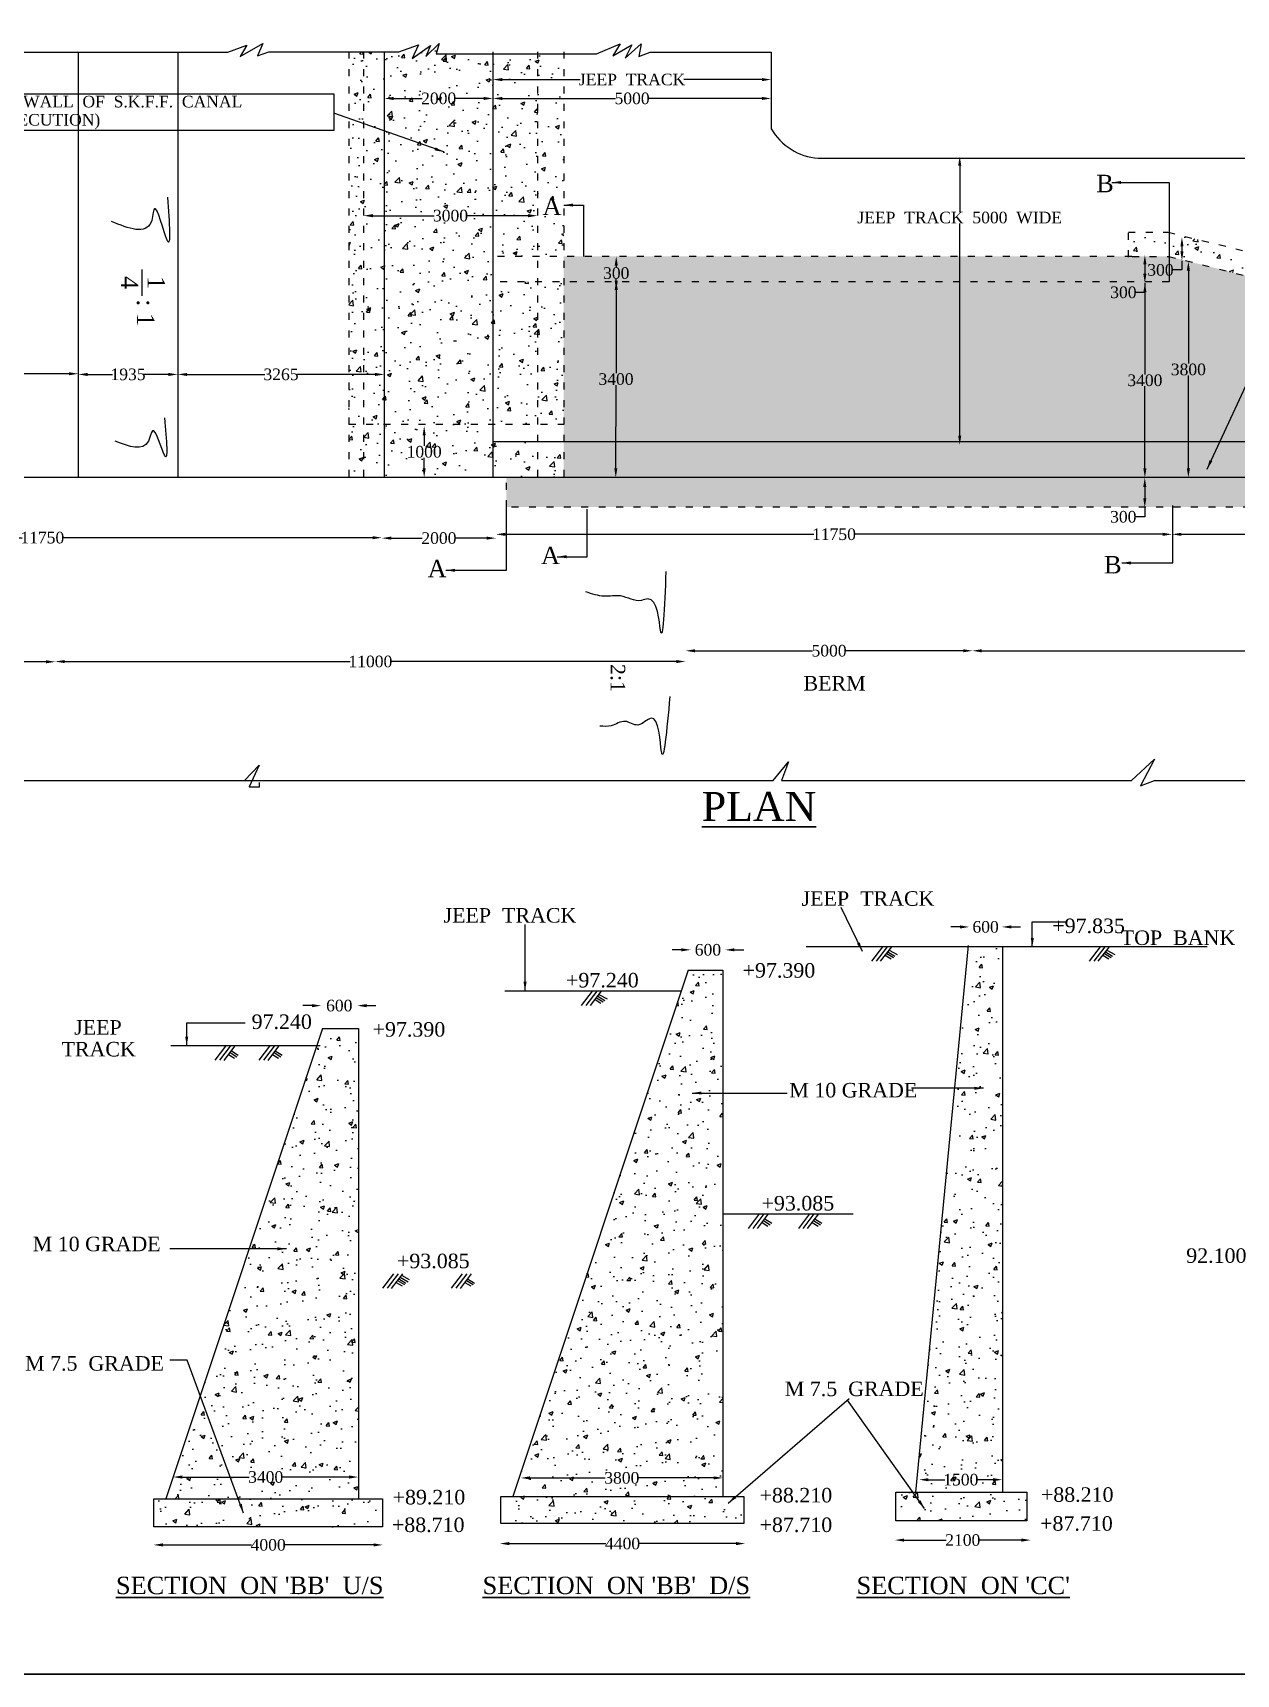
# Model space of a CAD drawing. Header units: millimetres. Extents: x 3743 to 70405, y 1301 to 52870.
# Drawn here: x 15799 to 36522, y 1301 to 29570 of the extents above; entities that cross this region are included whole.
import ezdxf

# ---------------------------------------------------------------- set-up
doc = ezdxf.new("R2010")
doc.units = ezdxf.units.MM
doc.header["$MEASUREMENT"] = 0
doc.header["$PDMODE"] = 66
doc.header["$PDSIZE"] = 170
doc.linetypes.add('ACAD_ISO03W100', pattern=[30, 12, -18])
for name, color, linetype in [('DIM', 5, 'Continuous'), ('DOT LINE', 3, 'ACAD_ISO03W100'), ('DWG. LINE', 1, 'Continuous'), ('HATCH', 2, 'Continuous'), ('TEXT', 7, 'Continuous')]:
    doc.layers.add(name, color=color, linetype=linetype)
doc.layers.add('TITLE', color=7, linetype='Continuous', lineweight=30)
doc.styles.get("Standard").update_dxf_attribs({"font": 'TIMES.TTF', "height": 200})
doc.dimstyles.get("Standard").update_dxf_attribs({"dimtxt": 200, "dimasz": 160, "dimexe": 0.18, "dimexo": 0.0625, "dimgap": 0.09, "dimtad": 0, "dimtih": 1, "dimtoh": 1, "dimdec": 1, "dimzin": 0, "dimdsep": 46, "dimtxsty": 'Standard', "dimcen": 0.09, "dimse1": 1, "dimse2": 1, "dimclrd": 5, "dimclre": 5, "dimclrt": 4, "dimadec": 0, "dimazin": 0, "dimtfac": 1, "dimtdec": 1, "dimtofl": 0, "dimtmove": 0, "dimatfit": 3, "dimfxl": 1, "dimtolj": 1, "dimtzin": 0, "dimarcsym": 0})
pattern_1 = [(50, (0, 0), (717.26, -62.752), [75, -825]), (355, (0, 0), (-138.751, 752.192), [60, -660]), (100.4514, (59.8, -5.2), (578.509, 689.4395), [63.74, -701.142]), (46.1842, (0, 200), (1067.241, -165.519), [112.5, -1237.5]), (96.6356, (88.9, 186.2), (934.663, 974.118), [95.61, -1051.713]), (351.1842, (0, 200), (934.662, 974.119), [90, -990]), (21, (100, 150), (596.907, -402.619), [75, -825]), (326, (100, 150), (243.315, 725.15), [60, -660]), (71.4514, (149.74, 116.45), (840.223, 322.5305), [63.74, -701.142]), (37.5, (0, 0), (12.1599, 332.8939), [0, -652, 0, -670, 0, -662.5]), (7.5, (0, 0), (263.0695, 394.4117), [0, -382, 0, -637, 0, -252.5]), (327.5, (-223, 0), (533.8224, -22.5549), [0, -250, 0, -780, 0, -1035]), (317.5, (-323, 0), (583.186, 100.105), [0, -325, 0, -518, 0, -735])]

# ---------------------------------------------------------------- blocks, each defined once
blk = doc.blocks.new('*D2')
at = {"layer": 'Defpoints', "color": 0}
for p in [(31977, 18927), (44977, 18927), (44977, 18927)]:
    blk.add_point(p, dxfattribs=at)
at = {"layer": 'DIM', "color": 5, "lineweight": -2}
for p, q in [((32137, 18927), (38274, 18927)), ((44817, 18927), (38968, 18927))]:
    blk.add_line(p, q, dxfattribs=at)
at = {"layer": 'DIM', "color": 5}
for points in [[(32137, 18954), (32137, 18901), (31977, 18927)], [(44817, 18954), (44817, 18901), (44977, 18927)]]:
    blk.add_solid(points, dxfattribs=at)
at = {"layer": 'DIM', "color": 4, "insert": (38621, 18927), "char_height": 200, "attachment_point": 5}
blk.add_mtext('\\A1;13000', dxfattribs=at)
blk = doc.blocks.new('*D10')
at = {"layer": 'Defpoints', "color": 0}
for p in [(10113, 20876), (21810, 20876), (21810, 20875)]:
    blk.add_point(p, dxfattribs=at)
at = {"layer": 'DIM', "color": 5, "lineweight": -2}
for p, q in [((10273, 20875), (15615, 20875)), ((21650, 20875), (16308, 20875))]:
    blk.add_line(p, q, dxfattribs=at)
at = {"layer": 'DIM', "color": 5}
for points in [[(10273, 20901), (10273, 20848), (10113, 20875)], [(21650, 20901), (21650, 20848), (21810, 20875)]]:
    blk.add_solid(points, dxfattribs=at)
at = {"layer": 'DIM', "color": 4, "insert": (15962, 20875), "char_height": 200, "attachment_point": 5}
blk.add_mtext('\\A1;11750', dxfattribs=at)
blk = doc.blocks.new('*D11')
at = {"layer": 'Defpoints', "color": 0}
for p in [(21810, 20875), (23774, 20875), (23774, 20867)]:
    blk.add_point(p, dxfattribs=at)
at = {"layer": 'DIM', "color": 5, "lineweight": -2}
for p, q in [((21970, 20867), (22505, 20867)), ((23614, 20867), (23079, 20867))]:
    blk.add_line(p, q, dxfattribs=at)
at = {"layer": 'DIM', "color": 5}
for points in [[(21970, 20894), (21970, 20841), (21810, 20867)], [(23614, 20894), (23614, 20841), (23774, 20867)]]:
    blk.add_solid(points, dxfattribs=at)
at = {"layer": 'DIM', "color": 4, "insert": (22792, 20867), "char_height": 200, "attachment_point": 5}
blk.add_mtext('\\A1;2000', dxfattribs=at)
blk = doc.blocks.new('*D12')
at = {"layer": 'Defpoints', "color": 0}
for p in [(35418, 20933), (23774, 20867), (35418, 20867)]:
    blk.add_point(p, dxfattribs=at)
at = {"layer": 'DIM', "color": 5, "lineweight": -2}
for p, q in [((23934, 20933), (29249, 20933)), ((35258, 20933), (29943, 20933))]:
    blk.add_line(p, q, dxfattribs=at)
at = {"layer": 'DIM', "color": 5}
for points in [[(23934, 20959), (23934, 20906), (23774, 20933)], [(35258, 20959), (35258, 20906), (35418, 20933)]]:
    blk.add_solid(points, dxfattribs=at)
at = {"layer": 'DIM', "color": 4, "insert": (29596, 20933), "char_height": 200, "attachment_point": 5}
blk.add_mtext('\\A1;11750', dxfattribs=at)
blk = doc.blocks.new('*D13')
at = {"layer": 'Defpoints', "color": 0}
for p in [(35418, 20933), (44973, 20933), (44973, 20933)]:
    blk.add_point(p, dxfattribs=at)
at = {"layer": 'DIM', "color": 5, "lineweight": -2}
for p, q in [((35578, 20933), (39911, 20933)), ((44813, 20933), (40480, 20933))]:
    blk.add_line(p, q, dxfattribs=at)
at = {"layer": 'DIM', "color": 5}
for points in [[(35578, 20959), (35578, 20906), (35418, 20933)], [(44813, 20959), (44813, 20906), (44973, 20933)]]:
    blk.add_solid(points, dxfattribs=at)
at = {"layer": 'DIM', "color": 4, "insert": (40195, 20933), "char_height": 200, "attachment_point": 5}
blk.add_mtext('\\A1;9500', dxfattribs=at)
blk = doc.blocks.new('*D16')
at = {"layer": 'Defpoints', "color": 0}
for p in [(10113, 18751), (16185, 18751), (16185, 18738)]:
    blk.add_point(p, dxfattribs=at)
at = {"layer": 'DIM', "color": 5, "lineweight": -2}
for p, q in [((10273, 18738), (12865, 18738)), ((16025, 18738), (13433, 18738))]:
    blk.add_line(p, q, dxfattribs=at)
at = {"layer": 'DIM', "color": 5}
for points in [[(10273, 18765), (10273, 18711), (10113, 18738)], [(16025, 18765), (16025, 18711), (16185, 18738)]]:
    blk.add_solid(points, dxfattribs=at)
at = {"layer": 'DIM', "color": 4, "insert": (13149, 18738), "char_height": 200, "attachment_point": 5}
blk.add_mtext('\\A1;6000', dxfattribs=at)
blk = doc.blocks.new('*D17')
at = {"layer": 'Defpoints', "color": 0}
for p in [(16185, 18738), (27040, 18742), (27040, 18738)]:
    blk.add_point(p, dxfattribs=at)
at = {"layer": 'DIM', "color": 5, "lineweight": -2}
for p, q in [((16345, 18742), (21266, 18742)), ((26880, 18742), (21959, 18742))]:
    blk.add_line(p, q, dxfattribs=at)
at = {"layer": 'DIM', "color": 5}
for points in [[(16345, 18768), (16345, 18715), (16185, 18742)], [(26880, 18768), (26880, 18715), (27040, 18742)]]:
    blk.add_solid(points, dxfattribs=at)
at = {"layer": 'DIM', "color": 4, "insert": (21612, 18742), "char_height": 200, "attachment_point": 5}
blk.add_mtext('\\A1;11000', dxfattribs=at)
blk = doc.blocks.new('*D18')
at = {"layer": 'Defpoints', "color": 0}
for p in [(27040, 18742), (31982, 18927), (31982, 18742)]:
    blk.add_point(p, dxfattribs=at)
at = {"layer": 'DIM', "color": 5, "lineweight": -2}
for p, q in [((27200, 18927), (29228, 18927)), ((31822, 18927), (29794, 18927))]:
    blk.add_line(p, q, dxfattribs=at)
at = {"layer": 'DIM', "color": 5}
for points in [[(27200, 18954), (27200, 18901), (27040, 18927)], [(31822, 18954), (31822, 18901), (31982, 18927)]]:
    blk.add_solid(points, dxfattribs=at)
at = {"layer": 'DIM', "color": 4, "insert": (29511, 18927), "char_height": 200, "attachment_point": 5}
blk.add_mtext('\\A1;5000', dxfattribs=at)
blk = doc.blocks.new('*D20')
at = {"layer": 'Defpoints', "color": 0}
for p in [(10113, 23687), (16581, 23699), (16581, 23687)]:
    blk.add_point(p, dxfattribs=at)
at = {"layer": 'DIM', "color": 5, "lineweight": -2}
for p, q in [((10273, 23699), (13063, 23699)), ((16421, 23699), (13631, 23699))]:
    blk.add_line(p, q, dxfattribs=at)
at = {"layer": 'DIM', "color": 5}
for points in [[(10273, 23725), (10273, 23672), (10113, 23699)], [(16421, 23725), (16421, 23672), (16581, 23699)]]:
    blk.add_solid(points, dxfattribs=at)
at = {"layer": 'DIM', "color": 4, "insert": (13347, 23699), "char_height": 200, "attachment_point": 5}
blk.add_mtext('\\A1;6550', dxfattribs=at)
blk = doc.blocks.new('*D21')
at = {"layer": 'Defpoints', "color": 0}
for p in [(16581, 23687), (18295, 23687), (18295, 23687)]:
    blk.add_point(p, dxfattribs=at)
at = {"layer": 'DIM', "color": 5, "lineweight": -2}
for p, q in [((16741, 23687), (17170, 23687)), ((18135, 23687), (17706, 23687))]:
    blk.add_line(p, q, dxfattribs=at)
at = {"layer": 'DIM', "color": 5}
for points in [[(16741, 23713), (16741, 23660), (16581, 23687)], [(18135, 23713), (18135, 23660), (18295, 23687)]]:
    blk.add_solid(points, dxfattribs=at)
at = {"layer": 'DIM', "color": 4, "insert": (17438, 23687), "char_height": 200, "attachment_point": 5}
blk.add_mtext('\\A1;1935', dxfattribs=at)
blk = doc.blocks.new('*D22')
at = {"layer": 'Defpoints', "color": 0}
for p in [(18295, 23687), (21852, 23687), (21852, 23687)]:
    blk.add_point(p, dxfattribs=at)
at = {"layer": 'DIM', "color": 5, "lineweight": -2}
for p, q in [((18455, 23687), (19794, 23687)), ((21692, 23687), (20353, 23687))]:
    blk.add_line(p, q, dxfattribs=at)
at = {"layer": 'DIM', "color": 5}
for points in [[(18455, 23713), (18455, 23660), (18295, 23687)], [(21692, 23713), (21692, 23660), (21852, 23687)]]:
    blk.add_solid(points, dxfattribs=at)
at = {"layer": 'DIM', "color": 4, "insert": (20073, 23687), "char_height": 200, "attachment_point": 5}
blk.add_mtext('\\A1;3265', dxfattribs=at)
blk = doc.blocks.new('*D23')
at = {"layer": 'Defpoints', "color": 0}
for p in [(22538, 22797), (22538, 21910), (22538, 21910)]:
    blk.add_point(p, dxfattribs=at)
at = {"layer": 'DIM', "color": 5, "lineweight": -2}
for p, q in [((22538, 22637), (22538, 22455)), ((22538, 22070), (22538, 22252))]:
    blk.add_line(p, q, dxfattribs=at)
at = {"layer": 'DIM', "color": 5}
for points in [[(22512, 22637), (22565, 22637), (22538, 22797)], [(22512, 22070), (22565, 22070), (22538, 21910)]]:
    blk.add_solid(points, dxfattribs=at)
at = {"layer": 'DIM', "color": 4, "insert": (22538, 22354), "char_height": 200, "attachment_point": 5}
blk.add_mtext('\\A1;1000', dxfattribs=at)
blk = doc.blocks.new('*D24')
at = {"layer": 'Defpoints', "color": 0}
for p in [(21852, 28440), (23723, 28440), (23723, 28440)]:
    blk.add_point(p, dxfattribs=at)
at = {"layer": 'DIM', "color": 5, "lineweight": -2}
for p, q in [((22012, 28440), (22501, 28440)), ((23563, 28440), (23075, 28440))]:
    blk.add_line(p, q, dxfattribs=at)
at = {"layer": 'DIM', "color": 5}
for points in [[(22012, 28467), (22012, 28413), (21852, 28440)], [(23563, 28467), (23563, 28413), (23723, 28440)]]:
    blk.add_solid(points, dxfattribs=at)
at = {"layer": 'DIM', "color": 4, "insert": (22788, 28440), "char_height": 200, "attachment_point": 5}
blk.add_mtext('\\A1;2000', dxfattribs=at)
blk = doc.blocks.new('*D25')
at = {"layer": 'Defpoints', "color": 0}
for p in [(23723, 28440), (28515, 28440), (28515, 28440)]:
    blk.add_point(p, dxfattribs=at)
at = {"layer": 'DIM', "color": 5, "lineweight": -2}
for p, q in [((23883, 28440), (25836, 28440)), ((28355, 28440), (26402, 28440))]:
    blk.add_line(p, q, dxfattribs=at)
at = {"layer": 'DIM', "color": 5}
for points in [[(23883, 28467), (23883, 28413), (23723, 28440)], [(28355, 28467), (28355, 28413), (28515, 28440)]]:
    blk.add_solid(points, dxfattribs=at)
at = {"layer": 'DIM', "color": 4, "insert": (26119, 28440), "char_height": 200, "attachment_point": 5}
blk.add_mtext('\\A1;5000', dxfattribs=at)
blk = doc.blocks.new('*D26')
at = {"layer": 'Defpoints', "color": 0}
for p in [(21495, 26435), (24489, 26435), (24489, 26421)]:
    blk.add_point(p, dxfattribs=at)
at = {"layer": 'DIM', "color": 5, "lineweight": -2}
for p, q in [((21655, 26421), (22708, 26421)), ((24329, 26421), (23276, 26421))]:
    blk.add_line(p, q, dxfattribs=at)
at = {"layer": 'DIM', "color": 5}
for points in [[(21655, 26448), (21655, 26394), (21495, 26421)], [(24329, 26448), (24329, 26394), (24489, 26421)]]:
    blk.add_solid(points, dxfattribs=at)
at = {"layer": 'DIM', "color": 4, "insert": (22992, 26421), "char_height": 200, "attachment_point": 5}
blk.add_mtext('\\A1;3000', dxfattribs=at)
blk = doc.blocks.new('*D27')
at = {"layer": 'Defpoints', "color": 0}
for p in [(25838, 25721), (25838, 25141), (25846, 25141)]:
    blk.add_point(p, dxfattribs=at)
at = {"layer": 'DIM', "color": 5, "lineweight": -2}
for p, q in [((25846, 25561), (25846, 25533)), ((25846, 25301), (25846, 25329))]:
    blk.add_line(p, q, dxfattribs=at)
at = {"layer": 'DIM', "color": 5}
for points in [[(25819, 25561), (25873, 25561), (25846, 25721)], [(25819, 25301), (25873, 25301), (25846, 25141)]]:
    blk.add_solid(points, dxfattribs=at)
at = {"layer": 'DIM', "color": 4, "insert": (25846, 25431), "char_height": 200, "attachment_point": 5}
blk.add_mtext('\\A1;300', dxfattribs=at)
blk = doc.blocks.new('*D28')
at = {"layer": 'Defpoints', "color": 0}
for p in [(25846, 25301), (25838, 21910), (25838, 21910)]:
    blk.add_point(p, dxfattribs=at)
at = {"layer": 'DIM', "color": 5, "lineweight": -2}
for p, q in [((25846, 25141), (25842, 23708)), ((25839, 22070), (25842, 23504))]:
    blk.add_line(p, q, dxfattribs=at)
at = {"layer": 'DIM', "color": 5}
for points in [[(25819, 25141), (25872, 25141), (25846, 25301)], [(25812, 22070), (25865, 22070), (25838, 21910)]]:
    blk.add_solid(points, dxfattribs=at)
at = {"layer": 'DIM', "color": 4, "insert": (25842, 23606), "char_height": 200, "attachment_point": 5}
blk.add_mtext('\\A1;3400', dxfattribs=at)
blk = doc.blocks.new('*D29')
at = {"layer": 'Defpoints', "color": 0}
for p in [(34987, 25743), (34950, 25260), (34987, 25260)]:
    blk.add_point(p, dxfattribs=at)
at = {"layer": 'DIM', "color": 5, "lineweight": -2}
for p, q in [((34950, 25583), (34950, 25420)), ((34950, 25260), (34950, 25100)), ((34950, 25100), (34790, 25100))]:
    blk.add_line(p, q, dxfattribs=at)
at = {"layer": 'DIM', "color": 5}
for points in [[(34923, 25583), (34977, 25583), (34950, 25743)], [(34923, 25420), (34977, 25420), (34950, 25260)]]:
    blk.add_solid(points, dxfattribs=at)
at = {"layer": 'DIM', "color": 4, "insert": (34580, 25100), "char_height": 200, "attachment_point": 5}
blk.add_mtext('\\A1;300', dxfattribs=at)
blk = doc.blocks.new('*D30')
at = {"layer": 'Defpoints', "color": 0}
for p in [(34950, 25260), (34950, 21910), (34950, 21910)]:
    blk.add_point(p, dxfattribs=at)
at = {"layer": 'DIM', "color": 5, "lineweight": -2}
for p, q in [((34950, 25100), (34950, 23687)), ((34950, 22070), (34950, 23483))]:
    blk.add_line(p, q, dxfattribs=at)
at = {"layer": 'DIM', "color": 5}
for points in [[(34923, 25100), (34977, 25100), (34950, 25260)], [(34923, 22070), (34977, 22070), (34950, 21910)]]:
    blk.add_solid(points, dxfattribs=at)
at = {"layer": 'DIM', "color": 4, "insert": (34950, 23585), "char_height": 200, "attachment_point": 5}
blk.add_mtext('\\A1;3400', dxfattribs=at)
blk = doc.blocks.new('*D31')
at = {"layer": 'Defpoints', "color": 0}
for p in [(34950, 21910), (34948, 21394), (34950, 21394)]:
    blk.add_point(p, dxfattribs=at)
at = {"layer": 'DIM', "color": 5, "lineweight": -2}
for p, q in [((34948, 21750), (34948, 21554)), ((34948, 21234), (34788, 21234)), ((34948, 21394), (34948, 21234))]:
    blk.add_line(p, q, dxfattribs=at)
at = {"layer": 'DIM', "color": 5}
for points in [[(34922, 21750), (34975, 21750), (34948, 21910)], [(34922, 21554), (34975, 21554), (34948, 21394)]]:
    blk.add_solid(points, dxfattribs=at)
at = {"layer": 'DIM', "color": 4, "insert": (34578, 21234), "char_height": 200, "attachment_point": 5}
blk.add_mtext('\\A1;300', dxfattribs=at)
blk = doc.blocks.new('*D32')
at = {"layer": 'Defpoints', "color": 0}
for p in [(35604, 26052), (35588, 25646), (35604, 25646)]:
    blk.add_point(p, dxfattribs=at)
at = {"layer": 'DIM', "color": 5, "lineweight": -2}
for p, q in [((35588, 25892), (35588, 25806)), ((35588, 25486), (35428, 25486)), ((35588, 25646), (35588, 25486))]:
    blk.add_line(p, q, dxfattribs=at)
at = {"layer": 'DIM', "color": 5}
for points in [[(35562, 25892), (35615, 25892), (35588, 26052)], [(35562, 25806), (35615, 25806), (35588, 25646)]]:
    blk.add_solid(points, dxfattribs=at)
at = {"layer": 'DIM', "color": 4, "insert": (35218, 25486), "char_height": 200, "attachment_point": 5}
blk.add_mtext('\\A1;300', dxfattribs=at)
blk = doc.blocks.new('*D33')
at = {"layer": 'Defpoints', "color": 0}
for p in [(35587, 25635), (35587, 21910), (35699, 21910)]:
    blk.add_point(p, dxfattribs=at)
at = {"layer": 'DIM', "color": 5, "lineweight": -2}
for p, q in [((35699, 25475), (35699, 23874)), ((35699, 22070), (35699, 23671))]:
    blk.add_line(p, q, dxfattribs=at)
at = {"layer": 'DIM', "color": 5}
for points in [[(35672, 25475), (35726, 25475), (35699, 25635)], [(35672, 22070), (35726, 22070), (35699, 21910)]]:
    blk.add_solid(points, dxfattribs=at)
at = {"layer": 'DIM', "color": 4, "insert": (35699, 23772), "char_height": 200, "attachment_point": 5}
blk.add_mtext('\\A1;3800', dxfattribs=at)
blk = doc.blocks.new('*D37')
at = {"layer": 'Defpoints', "color": 0, "lineweight": -2}
for p in [(31688, 27442), (31688, 22471), (31761, 22471)]:
    blk.add_point(p, dxfattribs=at)
at = {"layer": 'DIM', "color": 5, "lineweight": -2}
for p, q in [((31761, 27282), (31761, 26489)), ((31761, 22631), (31761, 26285))]:
    blk.add_line(p, q, dxfattribs=at)
for points in [[(31735, 27282), (31788, 27282), (31761, 27442)], [(31735, 22631), (31788, 22631), (31761, 22471)]]:
    blk.add_solid(points, dxfattribs=at)
at = {"layer": 'DIM', "color": 4, "insert": (31761, 26387), "char_height": 200, "attachment_point": 5}
blk.add_mtext('\\A1;JEEP  TRACK  5000  WIDE', dxfattribs=at)
blk = doc.blocks.new('*D38')
at = {"layer": 'Defpoints', "color": 0}
for p in [(23723, 28765), (28515, 28765), (28515, 28765)]:
    blk.add_point(p, dxfattribs=at)
at = {"layer": 'DIM', "color": 5, "lineweight": -2}
for p, q in [((23883, 28765), (25227, 28765)), ((28355, 28765), (27012, 28765))]:
    blk.add_line(p, q, dxfattribs=at)
at = {"layer": 'DIM', "color": 5}
for points in [[(23883, 28792), (23883, 28738), (23723, 28765)], [(28355, 28792), (28355, 28738), (28515, 28765)]]:
    blk.add_solid(points, dxfattribs=at)
at = {"layer": 'DIM', "color": 4, "insert": (26119, 28765), "char_height": 200, "attachment_point": 5}
blk.add_mtext('\\A1;JEEP  TRACK', dxfattribs=at)
blk = doc.blocks.new('*D42')
at = {"layer": 'Defpoints', "color": 0}
for p in [(17878, 3508), (21826, 3527), (21826, 3508)]:
    blk.add_point(p, dxfattribs=at)
at = {"layer": 'DIM', "color": 5, "lineweight": -2}
for p, q in [((18038, 3527), (19564, 3527)), ((21666, 3527), (20140, 3527))]:
    blk.add_line(p, q, dxfattribs=at)
at = {"layer": 'DIM', "color": 5}
for points in [[(18038, 3554), (18038, 3500), (17878, 3527)], [(21666, 3554), (21666, 3500), (21826, 3527)]]:
    blk.add_solid(points, dxfattribs=at)
at = {"layer": 'DIM', "color": 4, "insert": (19852, 3527), "char_height": 200, "attachment_point": 5}
blk.add_mtext('\\A1;4000', dxfattribs=at)
blk = doc.blocks.new('*D43')
at = {"layer": 'Defpoints', "color": 0}
for p in [(18212, 4696), (21405, 4696), (21405, 4696)]:
    blk.add_point(p, dxfattribs=at)
at = {"layer": 'DIM', "color": 5, "lineweight": -2}
for p, q in [((18372, 4696), (19525, 4696)), ((21245, 4696), (20093, 4696))]:
    blk.add_line(p, q, dxfattribs=at)
at = {"layer": 'DIM', "color": 5}
for points in [[(18372, 4723), (18372, 4669), (18212, 4696)], [(21245, 4723), (21245, 4669), (21405, 4696)]]:
    blk.add_solid(points, dxfattribs=at)
at = {"layer": 'DIM', "color": 4, "insert": (19809, 4696), "char_height": 200, "attachment_point": 5}
blk.add_mtext('\\A1;3400', dxfattribs=at)
blk = doc.blocks.new('*D44')
at = {"layer": 'Defpoints', "color": 0}
for p in [(20766, 12817), (21386, 12817), (21386, 12815)]:
    blk.add_point(p, dxfattribs=at)
at = {"layer": 'DIM', "color": 5, "lineweight": -2}
for p, q in [((20606, 12815), (20446, 12815)), ((21546, 12815), (21706, 12815))]:
    blk.add_line(p, q, dxfattribs=at)
at = {"layer": 'DIM', "color": 5}
for points in [[(20606, 12842), (20606, 12788), (20766, 12815)], [(21546, 12842), (21546, 12788), (21386, 12815)]]:
    blk.add_solid(points, dxfattribs=at)
at = {"layer": 'DIM', "color": 4, "insert": (21076, 12815), "char_height": 200, "attachment_point": 5}
blk.add_mtext('\\A1;600', dxfattribs=at)
blk = doc.blocks.new('*D45')
at = {"layer": 'Defpoints', "color": 0}
for p in [(23843, 3545), (28068, 3550), (28068, 3545)]:
    blk.add_point(p, dxfattribs=at)
at = {"layer": 'DIM', "color": 5, "lineweight": -2}
for p, q in [((24003, 3550), (25668, 3550)), ((27908, 3550), (26243, 3550))]:
    blk.add_line(p, q, dxfattribs=at)
at = {"layer": 'DIM', "color": 5}
for points in [[(24003, 3577), (24003, 3523), (23843, 3550)], [(27908, 3577), (27908, 3523), (28068, 3550)]]:
    blk.add_solid(points, dxfattribs=at)
at = {"layer": 'DIM', "color": 4, "insert": (25955, 3550), "char_height": 200, "attachment_point": 5}
blk.add_mtext('\\A1;4400', dxfattribs=at)
blk = doc.blocks.new('*D46')
at = {"layer": 'Defpoints', "color": 0}
for p in [(24201, 4774), (27682, 4774), (27682, 4681)]:
    blk.add_point(p, dxfattribs=at)
at = {"layer": 'DIM', "color": 5, "lineweight": -2}
for p, q in [((24361, 4681), (25657, 4681)), ((27522, 4681), (26226, 4681))]:
    blk.add_line(p, q, dxfattribs=at)
at = {"layer": 'DIM', "color": 5}
for points in [[(24361, 4708), (24361, 4654), (24201, 4681)], [(27522, 4708), (27522, 4654), (27682, 4681)]]:
    blk.add_solid(points, dxfattribs=at)
at = {"layer": 'DIM', "color": 4, "insert": (25942, 4681), "char_height": 200, "attachment_point": 5}
blk.add_mtext('\\A1;3800', dxfattribs=at)
blk = doc.blocks.new('*D47')
at = {"layer": 'Defpoints', "color": 0}
for p in [(30644, 3610), (32985, 3610), (32985, 3610)]:
    blk.add_point(p, dxfattribs=at)
at = {"layer": 'DIM', "color": 5, "lineweight": -2}
for p, q in [((30804, 3610), (31527, 3610)), ((32825, 3610), (32101, 3610))]:
    blk.add_line(p, q, dxfattribs=at)
at = {"layer": 'DIM', "color": 5}
for points in [[(30804, 3637), (30804, 3583), (30644, 3610)], [(32825, 3637), (32825, 3583), (32985, 3610)]]:
    blk.add_solid(points, dxfattribs=at)
at = {"layer": 'DIM', "color": 4, "insert": (31814, 3610), "char_height": 200, "attachment_point": 5}
blk.add_mtext('\\A1;2100', dxfattribs=at)
blk = doc.blocks.new('*D48')
at = {"layer": 'Defpoints', "color": 0}
for p in [(31063, 4689), (32497, 4689), (32497, 4650)]:
    blk.add_point(p, dxfattribs=at)
at = {"layer": 'DIM', "color": 5, "lineweight": -2}
for p, q in [((31223, 4650), (31507, 4650)), ((32337, 4650), (32053, 4650))]:
    blk.add_line(p, q, dxfattribs=at)
at = {"layer": 'DIM', "color": 5}
for points in [[(31223, 4677), (31223, 4623), (31063, 4650)], [(32337, 4677), (32337, 4623), (32497, 4650)]]:
    blk.add_solid(points, dxfattribs=at)
at = {"layer": 'DIM', "color": 4, "insert": (31780, 4650), "char_height": 200, "attachment_point": 5}
blk.add_mtext('\\A1;1500', dxfattribs=at)
blk = doc.blocks.new('*D49')
at = {"layer": 'Defpoints', "color": 0}
for p in [(31926, 14168), (32488, 14171), (32488, 14168)]:
    blk.add_point(p, dxfattribs=at)
at = {"layer": 'DIM', "color": 5, "lineweight": -2}
for p, q in [((31766, 14171), (31606, 14171)), ((32648, 14171), (32808, 14171))]:
    blk.add_line(p, q, dxfattribs=at)
at = {"layer": 'DIM', "color": 5}
for points in [[(31766, 14197), (31766, 14144), (31926, 14171)], [(32648, 14197), (32648, 14144), (32488, 14171)]]:
    blk.add_solid(points, dxfattribs=at)
at = {"layer": 'DIM', "color": 4, "insert": (32207, 14171), "char_height": 200, "attachment_point": 5}
blk.add_mtext('\\A1;600', dxfattribs=at)
blk = doc.blocks.new('*D50')
at = {"layer": 'Defpoints', "color": 0}
for p in [(27129, 13773), (27721, 13776), (27721, 13773)]:
    blk.add_point(p, dxfattribs=at)
at = {"layer": 'DIM', "color": 5, "lineweight": -2}
for p, q in [((26969, 13776), (26809, 13776)), ((27881, 13776), (28041, 13776))]:
    blk.add_line(p, q, dxfattribs=at)
at = {"layer": 'DIM', "color": 5}
for points in [[(26969, 13803), (26969, 13750), (27129, 13776)], [(27881, 13803), (27881, 13750), (27721, 13776)]]:
    blk.add_solid(points, dxfattribs=at)
at = {"layer": 'DIM', "color": 4, "insert": (27425, 13776), "char_height": 200, "attachment_point": 5}
blk.add_mtext('\\A1;600', dxfattribs=at)

msp = doc.modelspace()

# ---------------------------------------------------------------- hatches: boundary and pattern name
at = {"layer": 'DIM'}
h = msp.add_hatch(dxfattribs=at)
h.set_pattern_fill('AR-CONC', color=256, scale=100, style=0)
h.paths.add_polyline_path([(24943.1, 29209.56), (24488.72, 29209.56), (24488.72, 25720.8), (24943.1, 25720.8)])
at = {"layer": 'HATCH'}
h = msp.add_hatch(dxfattribs=at)
h.set_pattern_fill('AR-CONC', color=256, scale=100, style=0)
h.paths.add_polyline_path([(21494.66, 29245.52), (21239.86, 29245.52), (21239.86, 22827.7), (21494.66, 22827.7)])
h = msp.add_hatch(dxfattribs=at)
h.set_pattern_fill('AR-CONC', color=256, scale=100, style=0)
h.paths.add_polyline_path([(21852.11, 29245.52), (21494.66, 29245.52), (21494.66, 22827.7), (21852.11, 22827.7)])
h = msp.add_hatch(dxfattribs=at)
h.set_pattern_fill('AR-CONC', color=256, scale=100, style=0)
h.paths.add_polyline_path([(23723, 29209.56), (22746.69, 29209.56), (22796.25, 29386.76), (22566.73, 29160.05), (22644.98, 29352.88), (22329.39, 29126.18), (22441.54, 29363.3), (22099.88, 29245.52), (21852.11, 29245.52), (21852.11, 22827.7), (23723, 22827.7)])
h.paths.add_polyline_path([(22450.68, 28591.72), (23124.43, 28591.72), (23124.43, 28288.26), (22450.68, 28288.26)], flags=24)
h.paths.add_polyline_path([(22657.62, 26572.85), (23325.76, 26572.85), (23325.76, 26269.39), (22657.62, 26269.39)], flags=24)
h = msp.add_hatch(dxfattribs=at)
h.set_pattern_fill('AR-CONC', color=256, scale=100, style=0)
h.paths.add_polyline_path([(24488.72, 29209.56), (23723, 29209.56), (23723, 25720.8), (24488.72, 25720.8)])
h = msp.add_hatch(dxfattribs=at)
h.set_pattern_fill('AR-CONC', color=256, scale=100, style=0)
h.paths.add_polyline_path([(24943.1, 29209.56), (24488.72, 29209.56), (24488.72, 25720.8), (24943.1, 25720.8)])
h.paths.add_polyline_path([(24501.49, 26356.58), (24971.39, 26356.58), (24971.39, 26806.58), (24501.49, 26806.58)], flags=9)
h = msp.add_hatch(dxfattribs=at)
h.set_pattern_fill('AR-CONC', color=256, scale=100, style=0)
h.set_pattern_definition(pattern_1)
h.paths.add_polyline_path([(47863.82, 23797.8), (44989.49, 23797.8), (35350.51, 26134.81), (34665.56, 26134.81), (34665.56, 25720.8), (34722.9, 25720.8), (35361.08, 25720.8), (44936.04, 23299.28), (47393.52, 23299.28), (47393.52, 22525.23), (47393.52, 21909.98), (47863.82, 21909.98)])
h = msp.add_hatch(dxfattribs=at)
h.set_pattern_fill('AR-CONC', color=256, scale=100, style=0)
h.set_pattern_definition(pattern_1)
h.paths.add_polyline_path([(35361.08, 25720.8), (34731, 25720.8), (24943.1, 25720.8), (24943.1, 22525.23), (47393.52, 22525.23), (47393.52, 23299.28), (44936.04, 23299.28)])
h = msp.add_hatch(dxfattribs=at)
h.set_pattern_fill('AR-CONC', color=256, scale=100, style=0)
h.paths.add_polyline_path([(24488.72, 25280.35), (23723, 25280.35), (23723, 22827.7), (24488.72, 22827.7)])
h = msp.add_hatch(dxfattribs=at)
h.set_pattern_fill('AR-CONC', color=256, scale=100, style=0)
h.paths.add_polyline_path([(24943.1, 25280.35), (24488.72, 25280.35), (24488.72, 22827.7), (24943.1, 22827.7)])
h = msp.add_hatch(dxfattribs=at)
h.set_pattern_fill('AR-CONC', color=256, scale=100, style=0)
h.paths.add_polyline_path([(21494.66, 22827.7), (21239.86, 22827.7), (21239.86, 21909.98), (21494.66, 21909.98)])
h = msp.add_hatch(dxfattribs=at)
h.set_pattern_fill('AR-CONC', color=256, scale=100, style=0)
h.paths.add_polyline_path([(21852.11, 22827.7), (21494.66, 22827.7), (21494.66, 21909.98), (21852.11, 21909.98)])
h = msp.add_hatch(dxfattribs=at)
h.set_pattern_fill('AR-CONC', color=256, scale=100, style=0)
h.paths.add_polyline_path([(23723, 22827.7), (21852.11, 22827.7), (21852.11, 21909.98), (23723, 21909.98)])
h.paths.add_polyline_path([(22215.73, 22505.27), (22861.23, 22505.27), (22861.23, 22201.8), (22215.73, 22201.8)], flags=24)
h = msp.add_hatch(dxfattribs=at)
h.set_pattern_fill('AR-CONC', color=256, scale=100, style=0)
h.paths.add_polyline_path([(24488.72, 22525.23), (23723, 22525.23), (23723, 21909.98), (24488.72, 21909.98)])
h = msp.add_hatch(dxfattribs=at)
h.set_pattern_fill('AR-CONC', color=256, scale=100, style=0)
h.paths.add_polyline_path([(24943.1, 22525.23), (24488.72, 22525.23), (24488.72, 21909.98), (24943.1, 21909.98)])
h = msp.add_hatch(dxfattribs=at)
h.set_pattern_fill('AR-CONC', color=256, scale=100, style=0)
h.set_pattern_definition(pattern_1)
h.paths.add_polyline_path([(47393.52, 22525.23), (24943.1, 22525.23), (24943.1, 21909.98), (47393.52, 21909.98)])
h = msp.add_hatch(dxfattribs=at)
h.set_pattern_fill('AR-CONC', color=256, scale=100, style=0)
h.set_pattern_definition(pattern_1)
h.paths.add_polyline_path([(47863.82, 21909.98), (23954.64, 21909.98), (23954.64, 21400.88), (47863.82, 21400.88)])
h = msp.add_hatch(dxfattribs=at)
h.set_pattern_fill('AR-CONC', color=256, scale=100, style=0)
h.paths.add_polyline_path([(32500.04, 13830.88), (31905.65, 13830.88), (31001.58, 4435.82), (32500.04, 4435.82)])
h = msp.add_hatch(dxfattribs=at)
h.set_pattern_fill('AR-CONC', color=256, scale=100, style=0)
h.paths.add_polyline_path([(27681.88, 13428.84), (27086.65, 13428.84), (24063.27, 4360.67), (27681.88, 4360.67)])
h.paths.add_polyline_path([(25607.49, 4832.82), (26275.62, 4832.82), (26275.62, 4529.35), (25607.49, 4529.35)], flags=24)
h = msp.add_hatch(dxfattribs=at)
h.set_pattern_fill('AR-CONC', color=256, scale=100, style=0)
h.paths.add_polyline_path([(21405.5, 12419.35), (20786.97, 12419.35), (18087.14, 4321.62), (21405.5, 4321.62)])
h = msp.add_hatch(dxfattribs=at)
h.set_pattern_fill('AR-CONC', color=256, scale=100, style=0)
h.paths.add_polyline_path([(21818.74, 4321.62), (17883.29, 4321.62), (17883.29, 3837.22), (21818.74, 3837.22)])
h = msp.add_hatch(dxfattribs=at)
h.set_pattern_fill('AR-CONC', color=256, scale=100, style=0)
h.paths.add_polyline_path([(28042.87, 4360.67), (23860.23, 4360.67), (23860.23, 3894.52), (28042.87, 3894.52)])
h = msp.add_hatch(dxfattribs=at)
h.set_pattern_fill('AR-CONC', color=256, scale=100, style=0)
h.paths.add_polyline_path([(32919.11, 4435.82), (30658.56, 4435.82), (30658.56, 3944.46), (32919.11, 3944.46)])

# ---------------------------------------------------------------- linework, layer by layer
at = {"layer": 'DIM'}
msp.add_line((30546.57, 13771.55), (30685.71, 13693.98), dxfattribs=at)
at = {"layer": 'DOT LINE', "ltscale": 10}
for p, q in [((21239.86, 29245.52), (21239.86, 21909.98)), ((21494.66, 29245.52), (21494.66, 21909.98)), ((24488.72, 29245.52), (24488.72, 21909.98)), ((24943.1, 29245.52), (24943.1, 21909.98)), ((34665.56, 25705.11), (34665.56, 26134.81)), ((34665.56, 26134.81), (35350.51, 26134.81)), ((35350.51, 26134.81), (44989.49, 23797.8)), ((34722.9, 25720.8), (23723, 25720.8)), ((34731, 25720.8), (35361.08, 25720.8)), ((35361.08, 25720.8), (44936.04, 23299.28)), ((35367, 25280.35), (23723, 25280.35)), ((21239.86, 22827.7), (24943.1, 22827.7)), ((23954.64, 21400.88), (23954.64, 21909.98)), ((47863.82, 21400.88), (23954.64, 21400.88))]:
    msp.add_line(p, q, dxfattribs=at)
at = {"layer": 'DWG. LINE'}
for p, q in [((15616.64, 29236.81), (19157.97, 29236.81)), ((16581.14, 29245.52), (16581.14, 21909.98)), ((18294.72, 29245.52), (18294.72, 21909.98)), ((19157.97, 29236.81), (19486.67, 29357.68)), ((19367.46, 29163.42), (19757.22, 29386.59)), ((19486.67, 29357.68), (19367.46, 29163.42)), ((19757.22, 29386.59), (19665.79, 29172.67)), ((19665.79, 29172.67), (19864.86, 29245.52)), ((19864.86, 29245.52), (22099.88, 29245.52)), ((21852.11, 29245.52), (21852.11, 21909.98)), ((22099.88, 29245.52), (22441.54, 29363.3)), ((22441.54, 29363.3), (22329.39, 29126.18)), ((22329.39, 29126.18), (22644.98, 29352.88)), ((22566.73, 29160.05), (22796.25, 29386.76)), ((22644.98, 29352.88), (22566.73, 29160.05)), ((22796.25, 29386.76), (22746.69, 29209.56)), ((22746.69, 29209.56), (25508.18, 29209.56)), ((23723, 29245.52), (23723, 21909.98)), ((25508.18, 29209.56), (25913.62, 29383.57)), ((25913.62, 29383.57), (25786.05, 29174.09)), ((25786.05, 29174.09), (26115.71, 29362.12)), ((26002.03, 29133.71), (26277.37, 29383.57)), ((26115.71, 29362.12), (26002.03, 29133.71)), ((26277.37, 29383.57), (26236.96, 29164)), ((26236.96, 29164), (26430.2, 29239.71)), ((26430.2, 29239.71), (28515.34, 29239.71)), ((28515.34, 29239.71), (28515.34, 27919.03)), ((29323.68, 27410.23), (38906.28, 27410.23)), ((47393.52, 22525.23), (23723, 22525.23)), ((51333.8, 21909.98), (4914.1, 21909.98)), ((28545.92, 16695.7), (28812.82, 17016.29)), ((28812.82, 17016.29), (28693.62, 16695.25)), ((34718.83, 16695.7), (35115.91, 17063.04)), ((35115.91, 17063.04), (34872.07, 16601.9)), ((13119.83, 16695.7), (19444.83, 16695.7)), ((19444.83, 16695.7), (19698.83, 16956.5)), ((19444.83, 16695.7), (28545.92, 16695.7)), ((19698.83, 16956.5), (19526.47, 16581.88)), ((28693.79, 16695.7), (34718.83, 16695.7)), ((34872.07, 16601.9), (35115.91, 16695.7)), ((35115.91, 16695.7), (45813.64, 16695.7)), ((19526.47, 16581.88), (19702.12, 16581.88)), ((19702.12, 16581.88), (19702.12, 16661.15)), ((31907.71, 13852.22), (31001.58, 4435.82)), ((36021.66, 13830.88), (29115.07, 13830.88)), ((32500.04, 13830.88), (32500.04, 4435.82)), ((27086.65, 13428.84), (24063.27, 4360.67)), ((27086.65, 13428.84), (27681.88, 13428.84)), ((27086.65, 13428.84), (27681.88, 13428.84)), ((27681.88, 13428.84), (27681.88, 4360.67)), ((26966.11, 13067.31), (23927.75, 13067.31)), ((20786.97, 12419.35), (18087.14, 4321.62)), ((20786.97, 12419.35), (21405.5, 12419.35)), ((20786.97, 12419.35), (21405.5, 12419.35)), ((21405.5, 12419.35), (21405.5, 4321.62)), ((20748.07, 12123.39), (18177.25, 12123.39)), ((17883.29, 4321.62), (21818.74, 4321.62)), ((17883.29, 3837.22), (17883.29, 4321.62)), ((21818.74, 4321.62), (21818.74, 3837.22)), ((23860.23, 4360.67), (28042.87, 4360.67)), ((23860.23, 3894.52), (23860.23, 4360.67)), ((28042.87, 4360.67), (28042.87, 3894.52)), ((21818.74, 3837.22), (17883.29, 3837.22)), ((28042.87, 3894.52), (23860.23, 3894.52))]:
    msp.add_line(p, q, dxfattribs=at)
for points in [[(13586.91, 28522.22), (20981.05, 28522.22), (20981.05, 27889.2), (13586.91, 27889.2)], [(30658.56, 4435.82), (32919.11, 4435.82), (32919.11, 3944.46), (30658.56, 3944.46)]]:
    msp.add_lwpolyline(points, close=True, dxfattribs=at)
msp.add_lwpolyline([(27681.88, 9228.98), (29926.57, 9228.98)], dxfattribs=at)
msp.add_arc((29404.74, 28435.53), 1028.49, 210.144948, 265.479547, dxfattribs=at)
at = {"layer": 'HATCH'}
for p, q in [((30246.28, 13581.71), (30435.91, 13830.88)), ((30326.01, 13581.71), (30515.65, 13830.88)), ((30399.84, 13578.76), (30591.72, 13830.88)), ((30478.72, 13682.41), (30579.85, 13620.05)), ((30503.72, 13715.25), (30620.86, 13643.01)), ((30525.39, 13743.73), (30645.28, 13669.8)), ((33994.68, 13581.71), (34184.31, 13830.88)), ((34074.41, 13581.71), (34264.05, 13830.88)), ((34148.24, 13578.76), (34340.12, 13830.88)), ((34227.12, 13682.41), (34328.25, 13620.05)), ((34252.12, 13715.25), (34369.26, 13643.01)), ((34273.79, 13743.73), (34393.68, 13669.8)), ((34294.97, 13771.55), (34434.1, 13693.98)), ((25248.24, 12818.14), (25437.88, 13067.31)), ((25327.98, 12818.14), (25517.61, 13067.31)), ((25401.8, 12815.19), (25593.68, 13067.31)), ((25548.53, 13007.99), (25687.67, 12930.41)), ((25480.69, 12918.84), (25581.81, 12856.48)), ((25505.68, 12951.68), (25622.83, 12879.44)), ((25527.35, 12980.16), (25647.24, 12906.23)), ((18938.3, 11874), (19124.18, 12118.24)), ((19018.03, 11874), (19203.92, 12118.24)), ((19091.86, 11871.05), (19279.99, 12118.24)), ((19170.74, 11974.7), (19271.87, 11912.34)), ((19195.73, 12007.54), (19312.88, 11935.3)), ((19217.41, 12036.02), (19337.29, 11962.09)), ((19695.76, 11874), (19881.65, 12118.24)), ((19775.49, 11874), (19961.38, 12118.24)), ((19849.32, 11871.05), (20037.45, 12118.24)), ((19928.2, 11974.7), (20029.33, 11912.34)), ((19953.2, 12007.54), (20070.34, 11935.3)), ((19974.87, 12036.02), (20094.76, 11962.09)), ((28124.28, 8979.6), (28314.08, 9228.98)), ((28204.01, 8979.6), (28393.81, 9228.98)), ((28277.84, 8976.65), (28469.88, 9228.98)), ((28356.72, 9080.29), (28457.85, 9017.93)), ((28381.71, 9113.13), (28498.86, 9040.89)), ((28403.39, 9141.61), (28523.27, 9067.69)), ((28987.75, 8979.6), (29177.55, 9228.98)), ((29067.48, 8979.6), (29257.28, 9228.98)), ((29141.31, 8976.65), (29333.35, 9228.98)), ((29220.19, 9080.29), (29321.32, 9017.93)), ((29245.18, 9113.13), (29362.33, 9040.89)), ((29266.86, 9141.61), (29386.75, 9067.69)), ((21824.21, 7948.16), (22014.01, 8197.54)), ((21903.94, 7948.16), (22093.74, 8197.54)), ((21977.77, 7945.21), (22169.81, 8197.54)), ((22056.65, 8048.86), (22157.78, 7986.5)), ((22081.64, 8081.7), (22198.79, 8009.46)), ((22103.32, 8110.18), (22223.21, 8036.25)), ((22124.5, 8138), (22263.63, 8060.43)), ((22150.02, 8171.54), (22281.06, 8098.48)), ((23007.78, 7948.16), (23197.57, 8197.54)), ((23087.51, 7948.16), (23277.31, 8197.54)), ((23161.33, 7945.21), (23353.38, 8197.54)), ((23240.22, 8048.86), (23341.35, 7986.5)), ((23265.21, 8081.7), (23382.36, 8009.46)), ((23286.89, 8110.18), (23406.77, 8036.25))]:
    msp.add_line(p, q, dxfattribs=at)
for points in [[(18118.01, 26737.63), (18113.29, 25996.51), (17891.92, 26537.98), (17834.67, 26309.19), (17155.32, 26320.63)], [(18066.92, 22939.31), (18065.92, 22297.08), (17857.85, 22715.15), (17787.97, 22537.93), (17218.19, 22537.93)], [(26702.57, 20293.98), (26608.02, 19281.86), (26391.91, 19821.66), (26283.85, 19794.67), (25919.16, 19871.14), (25640.02, 19866.64), (25324.86, 19943.11)], [(26769.54, 18141.59), (26624.94, 17189.91), (26444.85, 17765.69), (26219.74, 17648.74), (25999.12, 17711.71), (25760.5, 17635.24), (25562.4, 17630.74)]]:
    msp.add_spline(points, degree=3, dxfattribs=at)
at = {"layer": 'TITLE'}
msp.add_lwpolyline([(3743.03, 52869.78), (70345.6, 52869.78), (70345.6, 1300.79), (3743.03, 1300.79)], close=True, dxfattribs=at)

# ---------------------------------------------------------------- texts
at = {"layer": 'TEXT'}
for s, height, p in [('RETAINING  WALL  OF  S.K.F.F.  CANAL', 200, (13834.62, 28286.08)), ('(UNDER  EXECUTION)', 200, (13838.68, 27973.07)), ('B', 300, (34111.85, 26825.28)), ('A', 300, (24576.49, 26431.58)), ('A', 300, (24550.37, 20419.47)), ('A', 300, (22598.11, 20193.54)), ('B', 300, (34246.44, 20259.43)), ('BERM ', 250, (29071.19, 18242.11)), ('JEEP  TRACK', 250, (29039.43, 14535.3)), ('JEEP  TRACK', 250, (22872.4, 14245.55)), ('+97.835', 250, (33355.99, 14065.21)), ('TOP  BANK', 250, (34534.82, 13860.12)), ('+97.240', 250, (24981.68, 13128.85)), ('+97.390', 250, (28022.51, 13297.34)), ('JEEP', 250, (16511.44, 12315.64)), ('97.240', 250, (19566.31, 12413.37)), ('+97.390', 250, (21650.68, 12281.72)), ('TRACK', 250, (16293.05, 11940.6)), ('M 10 GRADE', 250, (28827.39, 11233.82)), ('+93.085', 250, (28348.41, 9287)), ('M 10 GRADE', 250, (15797.47, 8585.47)), ('+93.085', 250, (22070.42, 8292.96)), ('92.100', 250, (35661.78, 8385.15)), ('M 7.5  GRADE', 250, (15665.44, 6528.53)), ('M 7.5  GRADE', 250, (28749.75, 6090.04)), ('+89.210', 250, (21994.7, 4224.65)), ('+88.210', 250, (28314.42, 4258.45)), ('+88.210', 250, (33159.04, 4269.21)), ('+88.710', 250, (21982.16, 3748.57)), ('+87.710', 250, (28314.42, 3748.54)), ('+87.710', 250, (33145.58, 3771.31))]:
    msp.add_text(s, height=height, dxfattribs=at).set_placement(p)
for s, height, p in [('%%O 4 ', 300, (17316.55, 25495.05)), (' 1', 300, (17774.96, 25495.05)), ('  : 1', 300, (17592.37, 25209.94)), ('2:1', 250, (25750.2, 18699.27))]:
    msp.add_text(s, height=height, rotation=270, dxfattribs=at).set_placement(p)
at = {"layer": 'TITLE'}
for s, height, p in [('%%UPLAN', 500, (27318.8, 15995.29)), ("%%USECTION  ON 'BB'  U/S", 300, (17230.63, 2679.81)), ("%%USECTION  ON 'BB'  D/S", 300, (23544.46, 2679.81)), ("%%USECTION  ON 'CC'", 300, (29984.3, 2679.81))]:
    msp.add_text(s, height=height, dxfattribs=at).set_placement(p)

# ---------------------------------------------------------------- dimensions: what is measured, and where the dimension line sits
at = {"layer": 'DIM'}
for p1, p2, distance, text, picture, middle in [((23723, 28764.9), (28515.34, 28764.9), 0, 'JEEP  TRACK', '*D38', (26119.17, 28764.9)), ((21852.11, 28439.99), (23723, 28439.99), 0, '2000', '*D24', (22787.56, 28439.99)), ((23723, 28439.99), (28515.34, 28439.99), 0, '5000', '*D25', (26119.17, 28439.99)), ((21494.66, 26434.6), (24488.72, 26434.6), -13.48, '3000', '*D26', (22991.69, 26421.12)), ((35604.21, 26051.98), (35604.21, 25646.35), -15.77, '300', '*D32', (35218.11, 25486.35)), ((34986.69, 25742.8), (34986.69, 25260.29), -36.8, '300', '*D29', (34579.57, 25100.29)), ((25838.46, 25720.8), (25838.46, 25141.41), 7.56, '300', '*D27', (25846.02, 25431.1)), ((35586.52, 25634.86), (35586.52, 21909.98), 112.4, '3800', '*D33', (35698.92, 23772.42)), ((25846.02, 25301.41), (25838.46, 21909.98), 0, '3400', '*D28', (25842.24, 23605.69)), ((34949.9, 25260.29), (34949.9, 21909.98), 0, '3400', '*D30', (34949.9, 23585.13)), ((10112.99, 23686.64), (16581.14, 23686.64), 12.09, '6550', '*D20', (13347.07, 23698.73)), ((16581.14, 23686.64), (18294.72, 23686.64), 0, '1935', '*D21', (17437.93, 23686.64)), ((18294.72, 23686.64), (21852.11, 23686.64), 0, '3265', '*D22', (20073.42, 23686.64)), ((22538.48, 22797.09), (22538.48, 21909.98), 0, '1000', '*D23', (22538.48, 22353.54)), ((34949.9, 21909.98), (34949.9, 21394.32), -1.46, '300', '*D31', (34578.11, 21234.32)), ((10112.99, 20876.09), (21810.4, 20876.09), -1.48, '11750', '*D10', (15961.7, 20874.61)), ((21810.4, 20874.61), (23774.25, 20874.61), -7.24, '2000', '*D11', (22792.32, 20867.37)), ((23774.25, 20867.37), (35417.58, 20867.37), 65.13, '11750', '*D12', (29595.91, 20932.51)), ((35417.58, 20932.51), (44972.9, 20932.51), 0, '9500', '*D13', (40195.24, 20932.51)), ((27039.5, 18741.54), (31981.76, 18741.54), 185.67, '5000', '*D18', (29510.63, 18927.2)), ((10112.99, 18750.96), (16185.01, 18750.96), -13.12, '6000', '*D16', (13149, 18737.84)), ((16185.01, 18737.84), (27039.5, 18737.84), 3.7, '11000', '*D17', (21612.26, 18741.54)), ((31925.62, 14168.03), (32488.46, 14168.03), 2.77, '600', '*D49', (32207.04, 14170.8)), ((27129.5, 13773.34), (27721.33, 13773.34), 3.06, '600', '*D50', (27425.41, 13776.4)), ((20766.23, 12817.28), (21385.65, 12817.28), -2.21, '600', '*D44', (21075.94, 12815.07)), ((18212.01, 4696.15), (21405.5, 4696.15), 0, '3400', '*D43', (19808.75, 4696.15)), ((24201.22, 4774.44), (27681.88, 4774.44), -93.36, '3800', '*D46', (25941.55, 4681.09)), ((31062.95, 4688.92), (32497.27, 4688.92), -38.96, '1500', '*D48', (31780.11, 4649.96)), ((23843.14, 3544.7), (28067.82, 3544.7), 5.3, '4400', '*D45', (25955.48, 3550.01)), ((30643.67, 3610.27), (32984.74, 3610.27), -0.34, '2100', '*D47', (31814.21, 3609.93)), ((17877.93, 3507.9), (21826.15, 3507.9), 19.03, '4000', '*D42', (19852.04, 3526.93))]:
    dim = msp.add_aligned_dim(p1=p1, p2=p2, distance=distance, text=text, dimstyle='Standard', dxfattribs=at)
    dim.commit()
    dim.dimension.update_dxf_attribs({"geometry": picture, "text_midpoint": middle})
for base, p1, p2, angle, text, picture, middle in [((31761.49, 22471.31), (31688.35, 27441.96), (31688.35, 22471.31), 270, 'JEEP  TRACK  5000  WIDE', '*D37', (31761.49, 26387)), ((44977.01, 18927.2), (31977.01, 18927.2), (44977.01, 18927.2), 0, '13000', '*D2', (38621, 18927.2))]:
    dim = msp.add_linear_dim(base=base, p1=p1, p2=p2, angle=angle, text=text, dimstyle='Standard', dxfattribs=at)
    dim.commit()
    dim.dimension.update_dxf_attribs({"geometry": picture, "text_midpoint": middle, "dimtype": 161})

# ---------------------------------------------------------------- leaders
for points in [[(22876.53, 27518.5), (20980.98, 28188.59)], [(34381.32, 26993.43), (35367, 26993.43), (35367, 25280.35)], [(36019.95, 22055.22), (38363.93, 27111.4), (38906.28, 27111.4)], [(24943.1, 26603.79), (25280.3, 26603.79), (25280.3, 25720.8)], [(22908.72, 20313.05), (23954.64, 20313.05), (23954.64, 21400.88)], [(24829.7, 20547.2), (25347.67, 20547.2), (25347.67, 21363.9)], [(34550.76, 20439.94), (35431.61, 20439.94), (35431.61, 21427.25)], [(30085.45, 13748.81), (29720.16, 14505.78)], [(24275.58, 13067.31), (24275.58, 14213.87)], [(33011.18, 13821.37), (33011.18, 14259), (33603.55, 14259)], [(18449.18, 12123.39), (18449.18, 12517.72), (19458.34, 12517.72)], [(27152.93, 11309.71), (28791.84, 11309.71)], [(32173.11, 11391.63), (30928.41, 11391.63)], [(20168.74, 8627.2), (18158.25, 8627.2)], [(19429.05, 4075.68), (18454.35, 6709.73), (18160.3, 6709.73)], [(27774.58, 4246.75), (29859.65, 6046.75)], [(31155.83, 4151.42), (29828.19, 6019.59)]]:
    msp.add_leader(points, dimstyle='Standard', override={"dimgap": 0.09, "dimtad": 0}, dxfattribs=at)

doc.saveas('drawing.dxf')
